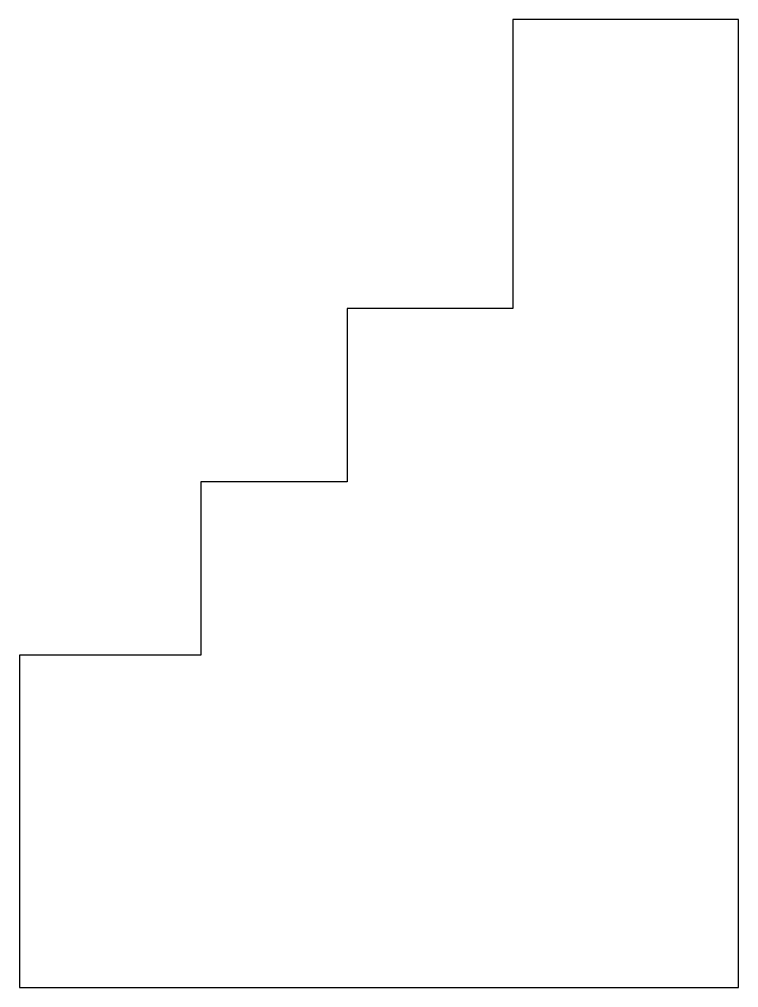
# Model space of a CAD drawing. Header units: metres. Extents: x 19 to 94, y 10 to 110.
import ezdxf

# ---------------------------------------------------------------- set-up
doc = ezdxf.new("R2010")
doc.units = ezdxf.units.M

msp = doc.modelspace()

# ---------------------------------------------------------------- linework, layer by layer
for p, q in [((93.6858, 110.5), (70.2352, 110.5)), ((70.2352, 110.5), (70.2352, 80.5)), ((93.6858, 10), (93.6858, 110.5)), ((70.2352, 80.5), (53.0336, 80.5)), ((53.0336, 80.5), (53.0336, 62.5)), ((53.0336, 62.5), (37.8557, 62.5)), ((37.8557, 62.5), (37.8557, 44.5)), ((37.8557, 44.5), (19, 44.5)), ((19, 44.5), (19, 10)), ((19, 10), (93.6858, 10))]:
    msp.add_line(p, q)

doc.saveas('drawing.dxf')
